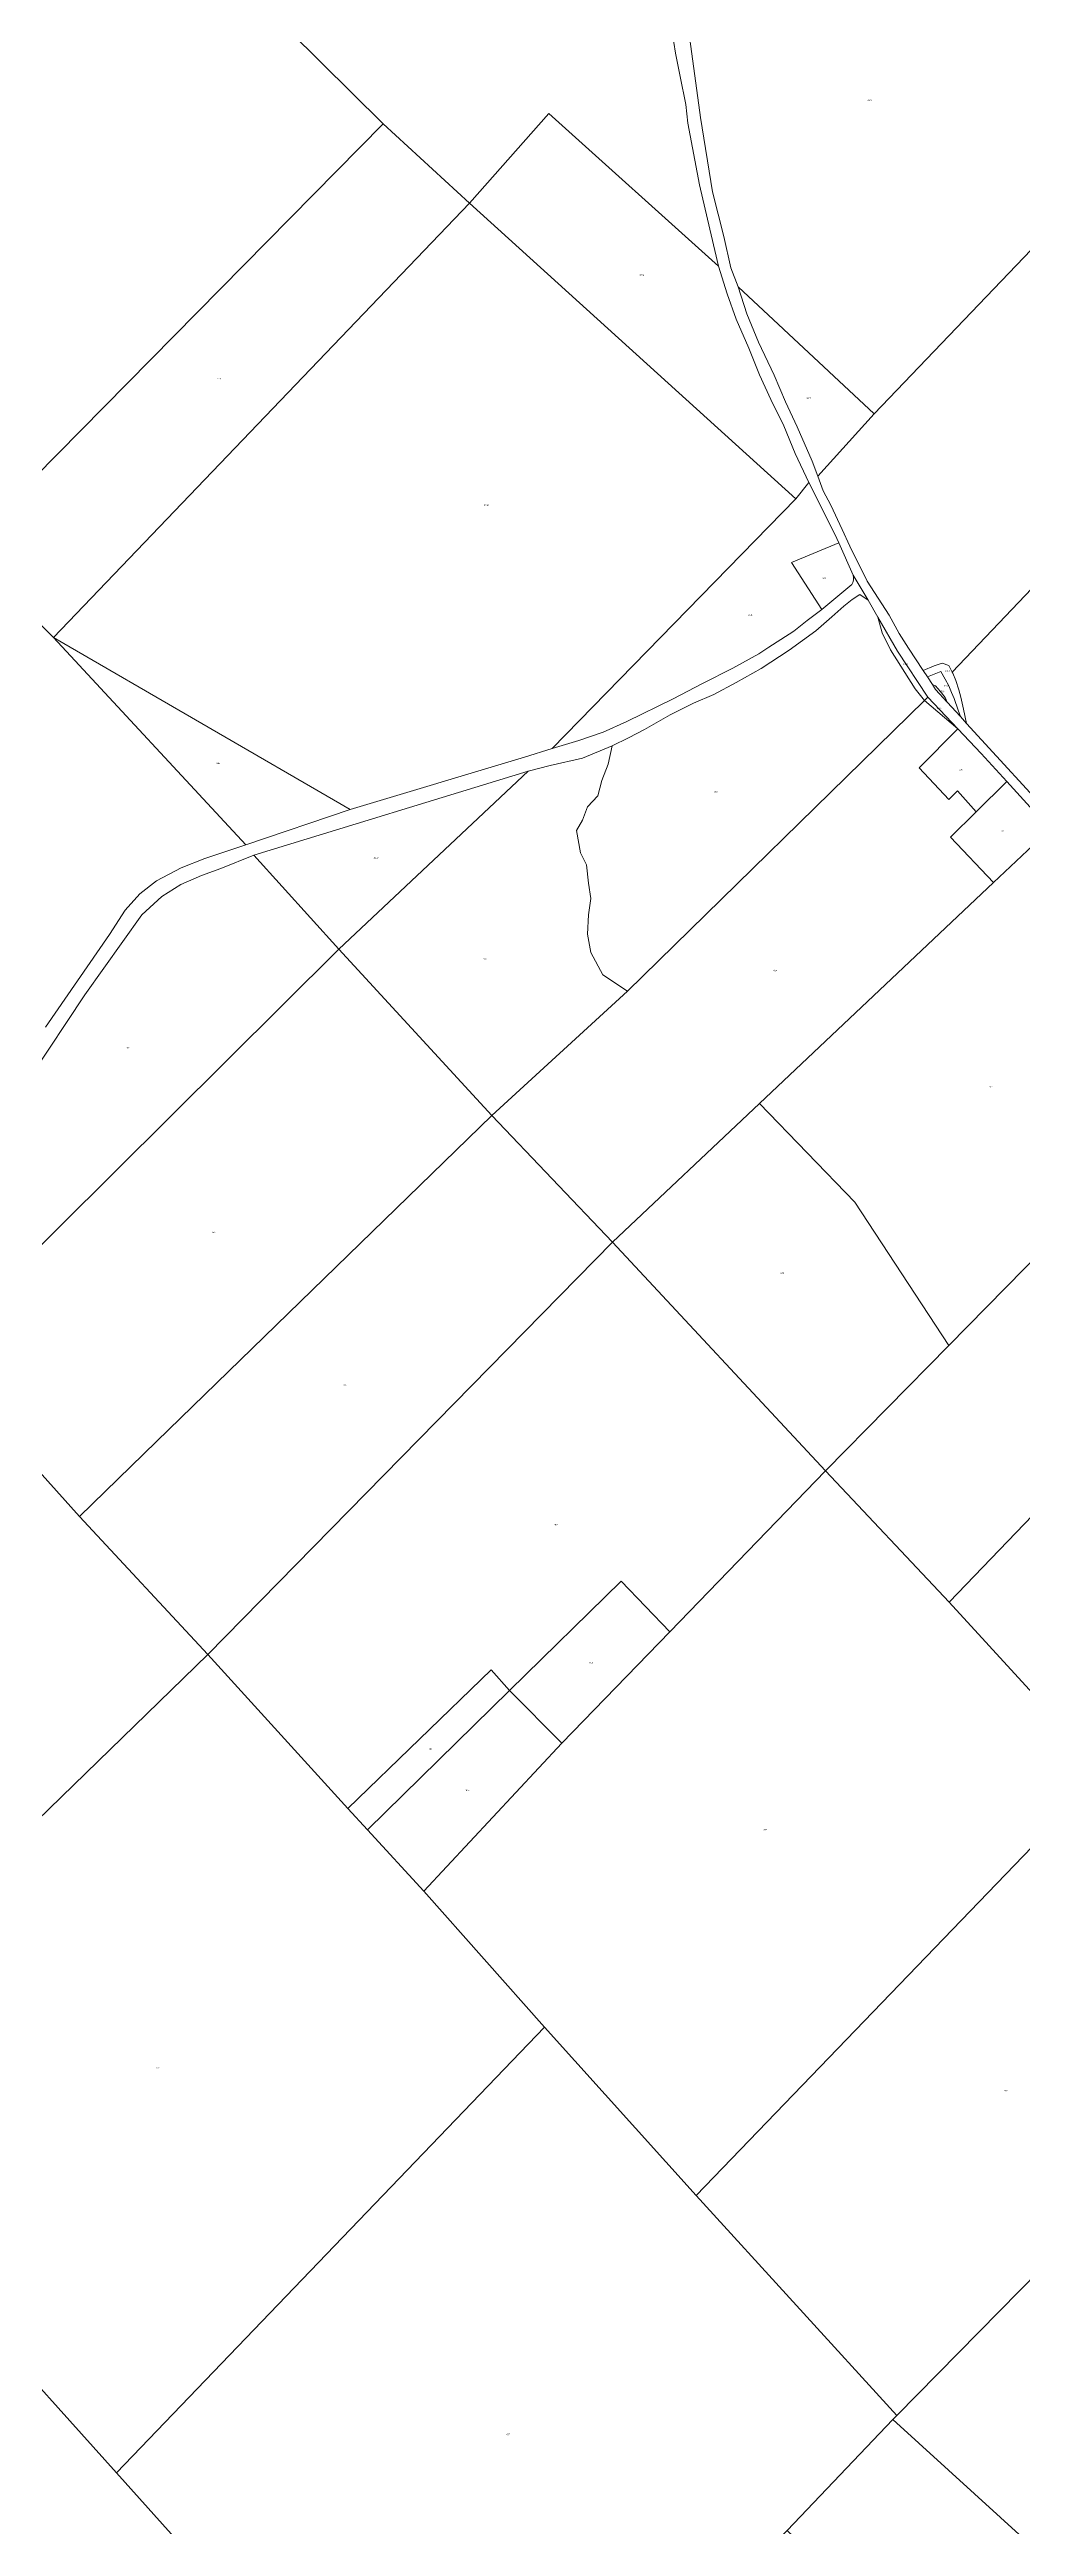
# Model space of a CAD drawing. Header units: metres. Extents: x 208626 to 229755, y 5040476 to 5064226.
# Drawn here: x 217092 to 218092, y 5048913 to 5051458 of the extents above; entities that cross this region are included whole.
import ezdxf

# ---------------------------------------------------------------- set-up
doc = ezdxf.new("R2010")
doc.units = ezdxf.units.M
doc.header["$LTSCALE"] = 0.56
doc.layers.add('6', color=7, linetype='Continuous', lineweight=13)
doc.layers.add('61', color=7, linetype='Continuous')

msp = doc.modelspace()

# ---------------------------------------------------------------- linework, layer by layer
at = {"layer": '6'}
for points in [[(216913.723, 5052310.6445), (217140.3265, 5052540.6894), (217388.7213, 5052258.6521), (217399.7359, 5051654.6538), (217674.8766, 5051767.0018), (217679.512, 5051747.6865), (217689.1775, 5051705.1583), (217701.1721, 5051654.2419), (217708.0552, 5051617.5317), (217716.0856, 5051577.38), (217722.9687, 5051537.2283), (217728.7047, 5051507.4013), (217732.1462, 5051476.4271), (217735.5878, 5051454.6304), (217740.1766, 5051430.5394), (217745.9125, 5051401.8596), (217748.2069, 5051382.3573), (217760.2457, 5051319.1428), (217768.4346, 5051283.7424), (217779.7127, 5051235.4977), (217605.3902, 5051392.3853), (217523.7771, 5051300.309), (217434.8398, 5051381.9221), (217050.9831, 5051762.0616)], [(217797.9133, 5051181.0284), (217788.6071, 5051207.2344), (217779.7127, 5051235.4977), (217768.4346, 5051283.7424), (217760.2457, 5051319.1428), (217748.2069, 5051382.3573), (217745.9125, 5051401.8596), (217740.1766, 5051430.5394), (217735.5878, 5051454.6304), (217732.1462, 5051476.4271), (217728.7047, 5051507.4013), (217722.9687, 5051537.2283), (217716.0856, 5051577.38), (217708.0552, 5051617.5317), (217701.1721, 5051654.2419), (217689.1775, 5051705.1583), (217679.512, 5051747.6865), (217674.8766, 5051767.0018), (217668.9722, 5051811.7978), (217665.8528, 5051832.0737), (217661.9536, 5051867.9464), (217658.8343, 5051892.9014), (217656.4947, 5051910.0579), (217654.4406, 5051932.2665)], [(218097.8853, 5051517.7974), (218192.2316, 5051371.2291), (218201.1645, 5051356.7906), (217939.7466, 5051083.6636), (217799.9605, 5051214.3375), (217792.1872, 5051233.9349), (217785.1687, 5051265.9084), (217773.471, 5051311.9191), (217760.9936, 5051388.3436), (217749.2959, 5051476.4658)], [(217749.2959, 5051476.4658), (217760.9936, 5051388.3436), (217773.471, 5051311.9191), (217785.1687, 5051265.9084), (217792.1872, 5051233.9349), (217799.9605, 5051214.3375), (217808.7449, 5051186.6613), (217820.5938, 5051157.4773), (217836.8809, 5051123.6188), (217848.4193, 5051096.0382), (217860.5772, 5051070.4023), (217875.911, 5051035.0098), (217881.7485, 5051019.6629), (217887.3279, 5051004.6614), (217895.1264, 5050989.8444), (217906.824, 5050964.8894), (217914.6224, 5050947.7329), (217932.5588, 5050911.8602), (217955.0262, 5050876.7795), (217965.3121, 5050858.0511), (217975.0687, 5050843.0237), (217990.0697, 5050820.0716)], [(218120.6762, 5050657.024), (218076.0533, 5050705.8312), (218049.5351, 5050734.8361), (218025.7595, 5050759.9702), (217994.9461, 5050792.5444), (217963.4652, 5050839.8591), (217943.4927, 5050874.8253), (217933.5501, 5050892.232), (217918.1323, 5050917.9753), (217903.17, 5050951.4017), (217899.1182, 5050960.1141), (217872.511, 5051013.2396), (217858.5999, 5051042.914), (217846.7177, 5051071.3649), (217833.4882, 5051098.369), (217821.8212, 5051123.9772), (217810.9034, 5051151.2717), (217797.9133, 5051181.0284)], [(217004.7746, 5050945.7389), (217096.1372, 5050853.8827), (217293.9658, 5050640.7875), (217251.5309, 5050626.8555), (217227.5109, 5050617.2475), (217201.8895, 5050603.7963), (217184.7631, 5050590.6531), (217169.7636, 5050573.6529), (217153.7643, 5050548.6528), (217087.7999, 5050453.4711)], [(217856.9141, 5050860.3906), (217870.9513, 5050871.3084), (217885.8201, 5050882.798), (217916.6998, 5050908.5841), (217917.6548, 5050910.4942), (217918.2915, 5050913.041), (217918.4507, 5050915.2694), (217918.1323, 5050917.9753), (217933.5501, 5050892.232), (217924.9808, 5050898.0469), (217916.9619, 5050893.144), (217908.4543, 5050886.1111), (217896.2125, 5050875.0935), (217879.5263, 5050860.8541), (217852.322, 5050840.974), (217823.3809, 5050822.1784), (217797.8979, 5050807.8201), (217774.7889, 5050795.5217), (217753.975, 5050786.3056), (217730.0298, 5050774.4045), (217703.7444, 5050759.3609), (217687.0032, 5050750.9904), (217670.2621, 5050742.6198), (217639.9188, 5050730.064), (217606.4851, 5050722.5555), (217583.9643, 5050716.6068), (217302.2124, 5050630.1847), (217268.1848, 5050616.6069), (217248.3282, 5050609.2408), (217227.1906, 5050599.9531), (217207.334, 5050587.7829), (217186.8369, 5050568.8872), (217128.2281, 5050486.5785), (217072.5016, 5050402.3483)], [(217087.7999, 5050453.4711), (217153.7643, 5050548.6528), (217169.7636, 5050573.6529), (217184.7631, 5050590.6531), (217201.8895, 5050603.7963), (217227.5109, 5050617.2475), (217251.5309, 5050626.8555), (217293.9658, 5050640.7875), (217401.1721, 5050677.3084), (217580.3761, 5050731.0945), (217608.7217, 5050739.784), (217636.2188, 5050748.0934), (217661.1738, 5050756.6716), (217685.5945, 5050767.7117), (217732.9192, 5050790.9847), (217763.3331, 5050806.5815), (217794.3884, 5050822.3594), (217821.0414, 5050836.9954), (217831.3955, 5050844.113), (217843.6568, 5050851.8124), (217856.9141, 5050860.3906)], [(217990.0697, 5050820.0716), (217994.3569, 5050813.512), (217999.4377, 5050805.7381), (218002.7532, 5050800.6653), (218014.6943, 5050787.6101), (218028.3332, 5050772.6986), (218034.5244, 5050765.52), (218130.6872, 5050660.7947)]]:
    msp.add_lwpolyline(points, dxfattribs=at)
for points in [[(216622.7484, 5051333.6425), (217050.9831, 5051762.0616), (217434.8398, 5051381.9221), (217004.7746, 5050945.7389)], [(217523.7771, 5051300.309), (217605.3902, 5051392.3853), (217779.7127, 5051235.4977), (217788.6071, 5051207.2344), (217797.9133, 5051181.0284), (217810.9034, 5051151.2717), (217821.8212, 5051123.9772), (217833.4882, 5051098.369), (217846.7177, 5051071.3649), (217858.5999, 5051042.914), (217872.511, 5051013.2396), (217859.2533, 5050996.536)], [(217004.7746, 5050945.7389), (217434.8398, 5051381.9221), (217523.7771, 5051300.309), (217096.1372, 5050853.8827)], [(217881.7485, 5051019.6629), (217939.7466, 5051083.6636), (218201.1645, 5051356.7906), (218219.4944, 5051328.1501), (218249.2804, 5051282.3254), (218333.9495, 5051148.3654), (218019.6746, 5050818.4709), (218016.3127, 5050825.1685), (218009.6411, 5050827.6704), (218001.3016, 5050824.7516), (217990.0697, 5050820.0716), (217975.0687, 5050843.0237), (217965.3121, 5050858.0511), (217955.0262, 5050876.7795), (217932.5588, 5050911.8602), (217914.6224, 5050947.7329), (217906.824, 5050964.8894), (217895.1264, 5050989.8444), (217887.3279, 5051004.6614)], [(217096.1372, 5050853.8827), (217523.7771, 5051300.309), (217859.2533, 5050996.536), (217608.7217, 5050739.784), (217580.3761, 5050731.0945), (217401.1721, 5050677.3084)], [(217799.9605, 5051214.3375), (217939.7466, 5051083.6636), (217881.7485, 5051019.6629), (217875.911, 5051035.0098), (217860.5772, 5051070.4023), (217848.4193, 5051096.0382), (217836.8809, 5051123.6188), (217820.5938, 5051157.4773), (217808.7449, 5051186.6613)], [(218019.6746, 5050818.4709), (218333.9495, 5051148.3654), (218448.6486, 5050969.0646), (218130.6872, 5050660.7947), (218034.5244, 5050765.52), (218031.428, 5050780.1874), (218028.6135, 5050792.5924), (218026.7371, 5050800.0979), (218023.6098, 5050809.8968), (218020.3782, 5050817.1939)], [(217608.7217, 5050739.784), (217859.2533, 5050996.536), (217872.511, 5051013.2396), (217899.1182, 5050960.1141), (217903.17, 5050951.4017), (217854.6222, 5050931.1867), (217885.8201, 5050882.798), (217870.9513, 5050871.3084), (217856.9141, 5050860.3906), (217843.6568, 5050851.8124), (217831.3955, 5050844.113), (217821.0414, 5050836.9954), (217794.3884, 5050822.3594), (217763.3331, 5050806.5815), (217732.9192, 5050790.9847), (217685.5945, 5050767.7117), (217661.1738, 5050756.6716), (217636.2188, 5050748.0934)], [(217854.6222, 5050931.1867), (217903.17, 5050951.4017), (217918.1323, 5050917.9753), (217918.4507, 5050915.2694), (217918.2915, 5050913.041), (217917.6548, 5050910.4942), (217916.6998, 5050908.5841), (217885.8201, 5050882.798)], [(217633.7589, 5050655.6599), (217639.7375, 5050666.3552), (217645.1504, 5050679.8405), (217655.6136, 5050691.3501), (217659.7989, 5050707.0449), (217666.0768, 5050723.786), (217670.2621, 5050742.6198), (217687.0032, 5050750.9904), (217703.7444, 5050759.3609), (217730.0298, 5050774.4045), (217753.975, 5050786.3056), (217774.7889, 5050795.5217), (217797.8979, 5050807.8201), (217823.3809, 5050822.1784), (217852.322, 5050840.974), (217879.5263, 5050860.8541), (217896.2125, 5050875.0935), (217908.4543, 5050886.1111), (217916.9619, 5050893.144), (217924.9808, 5050898.0469), (217933.5501, 5050892.232), (217943.4927, 5050874.8253), (217947.7465, 5050858.735), (217956.5029, 5050841.222), (217981.9384, 5050801.1925), (217991.4947, 5050789.1701), (217685.9569, 5050490.4564), (217660.8452, 5050507.1975), (217648.2893, 5050530.2166), (217645.1504, 5050549.0504), (217646.1967, 5050568.9305), (217648.2893, 5050585.6716), (217646.1967, 5050601.3664), (217644.104, 5050620.2002), (217637.7594, 5050632.66)], [(217943.4927, 5050874.8253), (217963.4652, 5050839.8591), (217994.9461, 5050792.5444), (217991.4947, 5050789.1701), (217981.9384, 5050801.1925), (217956.5029, 5050841.222), (217947.7465, 5050858.735)], [(217096.1372, 5050853.8827), (217401.1721, 5050677.3084), (217293.9658, 5050640.7875)], [(217990.0697, 5050820.0716), (218001.3016, 5050824.7516), (218009.6411, 5050827.6704), (218016.3127, 5050825.1685), (218019.6746, 5050818.4709), (218020.3782, 5050817.1939), (218023.6098, 5050809.8968), (218026.7371, 5050800.0979), (218028.6135, 5050792.5924), (218031.428, 5050780.1874), (218034.5244, 5050765.52), (218028.3332, 5050772.6986), (218026.1021, 5050779.1758), (218022.0439, 5050791.2343), (218019.1452, 5050797.4954), (218016.3625, 5050804.3363), (218012.6079, 5050811.0111), (218008.0143, 5050819.1775), (217994.3569, 5050813.512)], [(217994.3569, 5050813.512), (218008.0143, 5050819.1775), (218012.6079, 5050811.0111), (218016.3625, 5050804.3363), (218019.1452, 5050797.4954), (218022.0439, 5050791.2343), (218026.1021, 5050779.1758), (218028.3332, 5050772.6986), (218014.6943, 5050787.6101), (218012.7945, 5050792.3839), (218007.5823, 5050798.847), (218002.7871, 5050804.3719), (217999.4377, 5050805.7381)], [(217999.4377, 5050805.7381), (218002.7871, 5050804.3719), (218007.5823, 5050798.847), (218012.7945, 5050792.3839), (218014.6943, 5050787.6101), (218002.7532, 5050800.6653)], [(217546.7665, 5050362.6593), (217685.9569, 5050490.4564), (217991.4947, 5050789.1701), (218025.7595, 5050759.9702), (217985.7706, 5050719.9814), (218016.4944, 5050687.502), (218025.2726, 5050696.2802), (218044.5018, 5050674.7436), (218018.25, 5050648.8779), (218062.439, 5050602.0895), (217821.7104, 5050375.0128), (217670.6016, 5050232.4735)], [(217991.4947, 5050789.1701), (217994.9461, 5050792.5444), (218025.7595, 5050759.9702)], [(217985.7706, 5050719.9814), (218025.7595, 5050759.9702), (218049.5351, 5050734.8361), (218076.0533, 5050705.8312), (218044.5018, 5050674.7436), (218025.2726, 5050696.2802), (218016.4944, 5050687.502)], [(217389.3831, 5050533.6337), (217583.9643, 5050716.6068), (217606.4851, 5050722.5555), (217639.9188, 5050730.064), (217670.2621, 5050742.6198), (217666.0768, 5050723.786), (217659.7989, 5050707.0449), (217655.6136, 5050691.3501), (217645.1504, 5050679.8405), (217639.7375, 5050666.3552), (217633.7589, 5050655.6599), (217637.7594, 5050632.66), (217644.104, 5050620.2002), (217646.1967, 5050601.3664), (217648.2893, 5050585.6716), (217646.1967, 5050568.9305), (217645.1504, 5050549.0504), (217648.2893, 5050530.2166), (217660.8452, 5050507.1975), (217685.9569, 5050490.4564), (217546.7665, 5050362.6593)], [(217302.2124, 5050630.1847), (217583.9643, 5050716.6068), (217389.3831, 5050533.6337)], [(218018.25, 5050648.8779), (218044.5018, 5050674.7436), (218076.0533, 5050705.8312), (218120.6762, 5050657.024), (218062.439, 5050602.0895)], [(217821.7104, 5050375.0128), (218062.439, 5050602.0895), (218120.6762, 5050657.024), (218326.6269, 5050439.8284), (218248.7625, 5050363.6701), (218163.7626, 5050376.6688), (218141.7633, 5050354.6685), (218191.7643, 5050304.6694), (218016.3016, 5050126.294), (217919.6655, 5050273.549)], [(216952.7753, 5050140.6507), (216974.7709, 5050315.6506), (216993.3957, 5050322.6018), (217019.9778, 5050339.2557), (217041.756, 5050362.3149), (217072.5016, 5050402.3483), (217128.2281, 5050486.5785), (217186.8369, 5050568.8872), (217207.334, 5050587.7829), (217227.1906, 5050599.9531), (217248.3282, 5050609.2408), (217268.1848, 5050616.6069), (217302.2124, 5050630.1847), (217389.3831, 5050533.6337), (217043.6666, 5050190.0901), (216971.7757, 5050118.651), (216952.9651, 5050140.1779), (216952.9926, 5050140.399)], [(216971.7757, 5050118.651), (217043.6666, 5050190.0901), (217389.3831, 5050533.6337), (217546.7665, 5050362.6593), (217202.1138, 5050027.7467), (217122.7789, 5049950.6538)], [(217889.7735, 5049997.6655), (218016.3016, 5050126.294), (218191.7643, 5050304.6694), (218248.7625, 5050363.6701), (218326.6269, 5050439.8284), (218448.8741, 5050304.8972), (218265.7683, 5050121.671), (218016.7761, 5049862.6677)], [(217670.6016, 5050232.4735), (217821.7104, 5050375.0128), (217919.6655, 5050273.549), (218016.3016, 5050126.294), (217889.7735, 5049997.6655)], [(217122.7789, 5049950.6538), (217202.1138, 5050027.7467), (217546.7665, 5050362.6593), (217670.6016, 5050232.4735), (217254.7816, 5049808.6562)], [(217254.7816, 5049808.6562), (217670.6016, 5050232.4735), (217889.7735, 5049997.6655), (217729.4996, 5049832.0618), (217679.529, 5049884.1168), (217564.7808, 5049771.661), (217545.8456, 5049792.9393), (217398.7968, 5049650.6174)], [(216530.7889, 5049673.6454), (216971.7757, 5050118.651), (217122.7789, 5049950.6538), (217254.7816, 5049808.6562), (216802.4032, 5049369.2158)], [(218016.7761, 5049862.6677), (218265.7683, 5050121.671), (218391.7709, 5049987.6732), (218143.7788, 5049723.67)], [(217476.7863, 5049565.6602), (217618.7818, 5049717.662), (217729.4996, 5049832.0618), (217889.7735, 5049997.6655), (218016.7761, 5049862.6677), (218143.7788, 5049723.67), (218174.7795, 5049686.6706), (217756.7924, 5049252.6652), (217600.7891, 5049425.6624)], [(217564.7808, 5049771.661), (217679.529, 5049884.1168), (217729.4996, 5049832.0618), (217618.7818, 5049717.662)], [(216802.4032, 5049369.2158), (217254.7816, 5049808.6562), (217398.7968, 5049650.6174), (217418.7851, 5049628.6591), (217476.7863, 5049565.6602), (217600.7891, 5049425.6624), (217160.8026, 5048967.6568), (217019.7995, 5049124.6542)], [(217398.7968, 5049650.6174), (217545.8456, 5049792.9393), (217564.7808, 5049771.661), (217418.7851, 5049628.6591)], [(217418.7851, 5049628.6591), (217564.7808, 5049771.661), (217618.7818, 5049717.662), (217476.7863, 5049565.6602)], [(217756.7924, 5049252.6652), (218174.7795, 5049686.6706), (218258.7813, 5049595.6721), (218389.5433, 5049462.1454), (218173.7905, 5049240.6716), (217962.7968, 5049026.6689)], [(216075.8026, 5049210.6396), (216093.802, 5049230.6398), (216303.7958, 5049441.6425), (216777.8066, 5048887.6511), (217019.7995, 5049124.6542), (217160.8026, 5048967.6568), (217509.8102, 5048578.6631), (217309.8166, 5048359.6606), (217076.8236, 5048120.6576)], [(217160.8026, 5048967.6568), (217600.7891, 5049425.6624), (217756.7924, 5049252.6652), (217962.7968, 5049026.6689), (217958.797, 5049022.6689), (217850.3754, 5048908.6455), (217741.8036, 5048799.6661), (217509.8102, 5048578.6631)], [(217958.797, 5049022.6689), (217962.7968, 5049026.6689), (218173.7905, 5049240.6716), (218661.6926, 5048797.2689), (218637.4783, 5048628.6658), (218635.182, 5048612.5948), (218525.8229, 5048507.2282), (218515.8065, 5048515.6785)], [(217850.3754, 5048908.6455), (217958.797, 5049022.6689), (218515.8065, 5048515.6785), (218525.8229, 5048507.2282), (218609.9815, 5048436.2278), (218573.338, 5048440.7782), (218565.2477, 5048362.5725), (218603.7158, 5048359.1329), (218600.0128, 5048331.3609), (218583.9028, 5048257.8518), (218573.4958, 5048218.2369)]]:
    msp.add_lwpolyline(points, close=True, dxfattribs=at)

# ---------------------------------------------------------------- texts
at = {"layer": '61'}
for s, width, p in [('2962', 1.2, (217932.6094, 5051405.25)), ('3729', 1.2, (217698.1406, 5051225.75)), ('3441', 1.1, (217264.2813, 5051119.25)), ('3567', 1.2, (217869.8594, 5051099)), ('3745', 1.2, (217538.5547, 5050989)), ('692', 1.15, (217886.5313, 5050914)), ('4601', 1.1, (217809.9141, 5050876.5)), ('4596', 1.2, (217969.2188, 5050826)), ('3459', 1.2, (218011.3438, 5050803.75)), ('4600', 1.2, (218012.2969, 5050819)), ('4597', 1.2, (218004.0668, 5050780.5616)), ('4599', 1.2, (218007.0625, 5050797.75)), ('908', 1.15, (218026.8828, 5050717.5)), ('685', 1.15, (217775.3984, 5050694.5)), ('4467', 1.2, (217425.1866, 5050626.8084)), ('503', 1.15, (217537.6719, 5050522.75)), ('684', 1.15, (217836.2344, 5050511)), ('508', 1.15, (217171.0781, 5050431.75)), ('911', 0.85, (218058.3672, 5050391.5)), ('679', 1.15, (217843.4531, 5050200)), ('3826', 1.2, (217610.3047, 5049941.5)), ('893', 1.15, (217647.1406, 5049799.75)), ('680', 1.15, (217481.8125, 5049711)), ('3807', 1.2, (217518.7813, 5049668.5)), ('889', 1.15, (217825.7813, 5049628)), ('676', 1.15, (217201.5938, 5049383.5)), ('888', 1.15, (218073.1719, 5049359.75)), ('677', 1.15, (217561.7969, 5049006.5))]:
    msp.add_text(s, height=1.4, dxfattribs=dict(at, width=width)).set_placement(p)
for s, p in [('515', (217263.7584, 5050723.9929)), ('691', (218070.4141, 5050654)), ('501', (217259.3984, 5050242)), ('681', (217394.1328, 5050085.5))]:
    msp.add_text(s, height=1.4, dxfattribs=at).set_placement(p)

doc.saveas('drawing.dxf')
